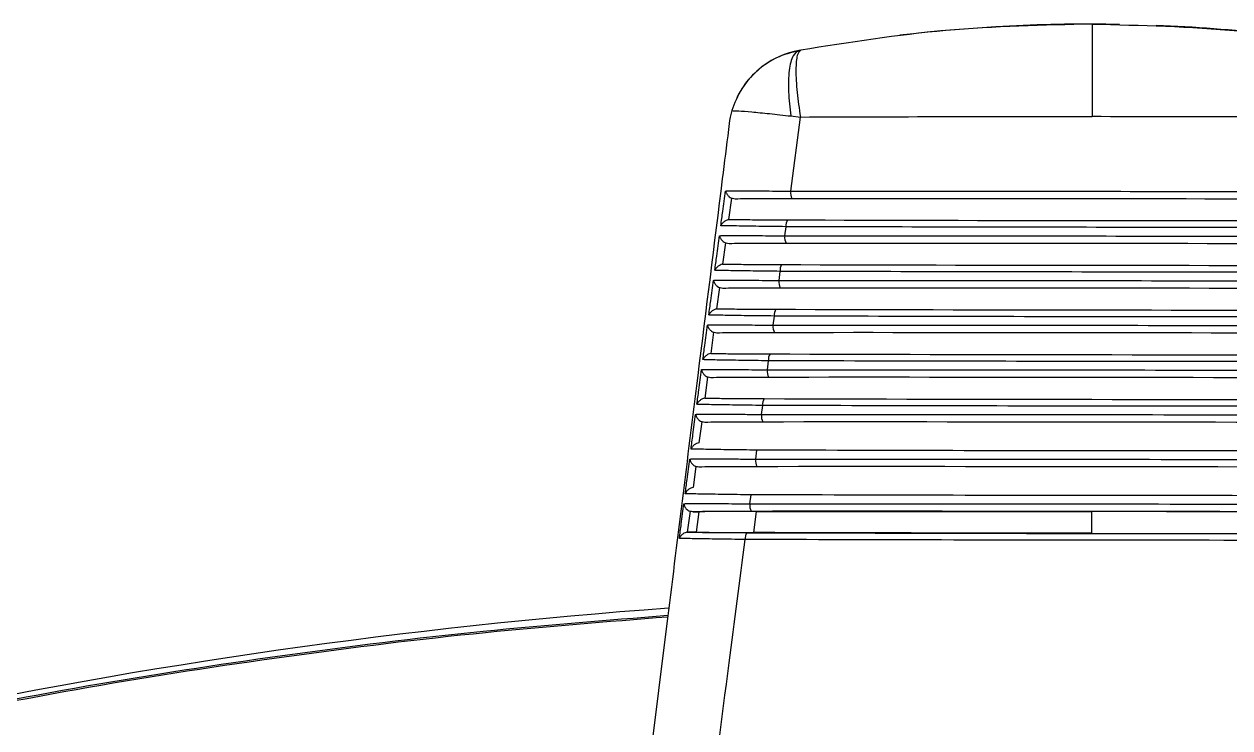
# Model space of a CAD drawing. Extents: x 6 to 134, y 3 to 97.
# Drawn here: x 127.365 to 129.038, y 45.601 to 46.577 of the extents above; entities that cross this region are included whole.
import ezdxf

# ---------------------------------------------------------------- set-up
doc = ezdxf.new("R2010")
doc.units = 0
doc.header["$MEASUREMENT"] = 0
doc.layers.add('OBJECT', color=7, linetype='CONTINUOUS')

msp = doc.modelspace()

# ---------------------------------------------------------------- linework, layer by layer
at = {"layer": 'OBJECT'}
for p, q in [((128.4426, 46.5412), (128.4401, 46.5407)), ((128.3538, 46.4753), (128.3538, 46.4753)), ((128.3467, 46.4572), (128.3444, 46.448)), ((128.4286, 46.3455), (128.442, 46.4484)), ((128.4288, 46.4498), (128.442, 46.4484)), ((128.3463, 46.3358), (128.3423, 46.306)), ((128.4205, 46.2835), (128.4221, 46.2962)), ((128.338, 46.2737), (128.334, 46.2441)), ((128.4124, 46.2215), (128.4141, 46.2342)), ((128.3297, 46.2116), (128.3258, 46.1821)), ((128.4043, 46.1596), (128.406, 46.1722)), ((128.3215, 46.1496), (128.3176, 46.1201)), ((128.3962, 46.0976), (128.3979, 46.1102)), ((128.3133, 46.0875), (128.3094, 46.0582)), ((128.3881, 46.0356), (128.3898, 46.0482)), ((128.3051, 46.0255), (128.3013, 45.9962)), ((128.3801, 45.9736), (128.3817, 45.9862)), ((128.297, 45.9634), (128.2932, 45.9343)), ((128.372, 45.9117), (128.3736, 45.9242)), ((128.2889, 45.9014), (128.2851, 45.8723)), ((128.2928, 45.9006), (128.301, 45.9006)), ((128.301, 45.9006), (128.2975, 45.8724)), ((128.3776, 45.8717), (128.3809, 45.901)), ((128.846, 45.9009), (128.846, 45.8707)), ((128.2975, 45.8724), (128.2865, 45.8724)), ((128.2563, 45.7417), (128.2205, 45.4531))]:
    msp.add_line(p, q, dxfattribs=at)
for centre, radius, start, end in [((128.8441, 44.3273), 2.25, 88.96, 96.7394), ((128.8441, 44.3273), 2.25, 79.5144, 87.6694), ((128.4617, 46.4227), 0.12, 100.3419, 154.0063), ((128.4444, 46.3429), 0.016, 170.6049, 209.6644), ((128.436, 46.2983), 0.014, 148.2352, 188.699), ((128.436, 46.2809), 0.0158, 170.4826, 210.1397), ((128.4277, 46.2363), 0.0138, 147.7453, 188.8011), ((128.4277, 46.2189), 0.0156, 170.3624, 210.6112), ((128.4194, 46.1743), 0.0136, 147.2597, 188.9007), ((128.4194, 46.157), 0.0154, 170.2446, 211.0789), ((128.4112, 46.1123), 0.0135, 146.7782, 188.9979), ((128.4112, 46.095), 0.0152, 170.129, 211.543), ((128.4029, 46.0503), 0.0133, 146.3009, 189.0927), ((128.4029, 46.033), 0.015, 170.0156, 212.0033), ((128.3946, 45.9711), 0.0148, 169.9044, 212.4599), ((128.3864, 45.9091), 0.0146, 169.7955, 212.9128), ((128.3782, 45.8642), 0.0128, 144.8938, 189.3625), ((128.8471, 37.7885), 8, 94.21387, 102.02022)]:
    msp.add_arc(centre, radius, start, end, dxfattribs=at)
for centre, major_axis, start_param, end_param in [((128.8465, 46.3157), (2.1942, -0.0028), 1.380004, 1.761588), ((128.8466, 46.3239), (2.1948, -0.0028), 4.518704, 4.906074), ((128.8465, 46.2537), (2.1975, -0.0028), 1.376591, 1.765002), ((128.8465, 46.2619), (2.1981, -0.0028), 4.515292, 4.909486), ((128.8464, 46.1917), (2.2007, -0.0028), 1.373185, 1.768407), ((128.8464, 46.1999), (2.2013, -0.0028), 4.511889, 4.912889), ((128.8463, 46.1297), (2.204, -0.0028), 1.369788, 1.771804), ((128.8463, 46.1379), (2.2046, -0.0028), 4.508493, 4.916285), ((128.8462, 46.0677), (2.2072, -0.0028), 1.366399, 1.775193), ((128.8462, 46.0759), (2.2078, -0.0028), 4.505106, 4.919672), ((128.8462, 46.0057), (2.2105, -0.0028), 1.363019, 1.778574), ((128.8461, 45.9437), (2.2137, -0.0028), 1.359646, 1.781947), ((128.846, 45.8817), (2.217, -0.0028), 1.356281, 1.785312), ((128.846, 45.8899), (2.2176, -0.0028), 4.494993, 4.929785)]:
    msp.add_ellipse(centre, major_axis=major_axis, ratio=0.008727, start_param=start_param, end_param=end_param, dxfattribs=at)
for points in [[(128.8469, 46.5773), (128.7791, 46.5758), (128.6435, 46.5729), (128.5095, 46.5518), (128.4426, 46.5412)], [(128.8469, 46.5773), (128.9147, 46.5757), (129.0502, 46.5724), (129.1841, 46.5509), (129.2511, 46.5402)], [(128.4401, 46.5407), (128.4295, 46.5379), (128.4081, 46.5322), (128.3808, 46.5131), (128.3587, 46.488), (128.3507, 46.4674), (128.3467, 46.4572)], [(128.3467, 46.4572), (128.3494, 46.4571), (128.3549, 46.4571), (128.3736, 46.4556), (128.3983, 46.4532), (128.4187, 46.451), (128.4288, 46.4498)]]:
    msp.add_open_spline(points, degree=3, dxfattribs=at)
for points, knots in [([(128.8469, 46.5773), (128.8469, 46.5755), (128.8469, 46.5719), (128.8468, 46.5424), (128.8468, 46.4994), (128.8467, 46.4653), (128.8467, 46.4489)], [0, 0, 0, 0, 0.240773, 0.5, 0.759227, 1, 1, 1, 1]), ([(128.4401, 46.5407), (128.4372, 46.539), (128.431, 46.5354), (128.4259, 46.5143), (128.4247, 46.4846), (128.4275, 46.4611), (128.4288, 46.4498)], [0, 0, 0, 0, 0.241561, 0.5, 0.758439, 1, 1, 1, 1]), ([(128.4426, 46.5412), (128.4408, 46.5396), (128.437, 46.5363), (128.4353, 46.5149), (128.4367, 46.4842), (128.4403, 46.4601), (128.442, 46.4484)], [0, 0, 0, 0, 0.2411698, 0.5, 0.7588302, 1, 1, 1, 1]), ([(128.3444, 46.448), (128.3437, 46.4423), (128.3401, 46.4139), (128.3252, 46.2945), (128.2965, 46.0648), (128.2707, 45.8577), (128.2563, 45.7417)], [0, 0, 0, 0, 0.024148, 0.120739, 0.507103, 1, 1, 1, 1]), ([(128.442, 46.4484), (128.5085, 46.4486), (128.6426, 46.4491), (128.7783, 46.449), (128.8467, 46.4489)], [0, 0, 0, 0, 0.4963759, 1, 1, 1, 1]), ([(129.2514, 46.4474), (129.1849, 46.4478), (129.0509, 46.4486), (128.9151, 46.4488), (128.8467, 46.4489)], [0, 0, 0, 0, 0.4963759, 1, 1, 1, 1]), ([(128.3316, 46.2976), (128.3325, 46.3043), (128.3347, 46.3203), (128.3369, 46.3363), (128.3381, 46.3457)], [0, 0, 0, 0, 0.412316, 1, 1, 1, 1]), ([(128.3381, 46.3457), (128.339, 46.3457), (128.3422, 46.3458), (128.3529, 46.3459), (128.3759, 46.3459), (128.4049, 46.3457), (128.4233, 46.3455), (128.4286, 46.3455)], [0, 0, 0, 0, 0.057678, 0.219414, 0.543377, 0.867765, 1, 1, 1, 1]), ([(128.3381, 46.3457), (128.3381, 46.3457), (128.3382, 46.3453), (128.3387, 46.3437), (128.3401, 46.3409), (128.343, 46.3378), (128.3453, 46.3364), (128.3463, 46.3358)], [0, 0, 0, 0, 0.008659, 0.099997, 0.471213, 0.763081, 1, 1, 1, 1]), ([(128.4286, 46.3455), (128.4351, 46.3455), (128.4679, 46.3455), (128.6063, 46.3455), (128.8098, 46.3454), (129.057, 46.345), (129.1952, 46.3446), (129.2646, 46.3445)], [0, 0, 0, 0, 0.023792, 0.118973, 0.500646, 0.749188, 1, 1, 1, 1]), ([(128.3516, 46.3345), (128.3502, 46.3347), (128.3484, 46.3348), (128.3468, 46.3356), (128.3463, 46.3358)], [0, 0, 0, 0, 0.73075, 1, 1, 1, 1]), ([(128.4305, 46.335), (128.4185, 46.335), (128.3946, 46.3349), (128.3673, 46.3348), (128.3563, 46.3346), (128.3516, 46.3345)], [0, 0, 0, 0, 0.361189, 0.722456, 1, 1, 1, 1]), ([(128.3423, 46.306), (128.3412, 46.3056), (128.3385, 46.3048), (128.3349, 46.3022), (128.3327, 46.2997), (128.3318, 46.298), (128.3316, 46.2977), (128.3316, 46.2976)], [0, 0, 0, 0, 0.229448, 0.521602, 0.905447, 0.991713, 1, 1, 1, 1]), ([(128.3423, 46.306), (128.3426, 46.3061), (128.3435, 46.3062), (128.3444, 46.3063), (128.345, 46.3063)], [0, 0, 0, 0, 0.349939, 1, 1, 1, 1]), ([(128.345, 46.3063), (128.3512, 46.3062), (128.3636, 46.306), (128.3925, 46.3058), (128.4142, 46.3057), (128.4241, 46.3057)], [0, 0, 0, 0, 0.352894, 0.705727, 1, 1, 1, 1]), ([(128.4221, 46.2962), (128.4156, 46.2963), (128.396, 46.2965), (128.3664, 46.2969), (128.3449, 46.2973), (128.3352, 46.2976), (128.3325, 46.2976), (128.3316, 46.2976)], [0, 0, 0, 0, 0.1601304, 0.4830007, 0.8053632, 0.9421234, 1, 1, 1, 1]), ([(129.2709, 46.2951), (129.2643, 46.2951), (129.2316, 46.2951), (129.0932, 46.2951), (128.8876, 46.2952), (128.6361, 46.2956), (128.4937, 46.296), (128.4221, 46.2962)], [0, 0, 0, 0, 0.02343, 0.1171643, 0.4930361, 0.7452944, 1, 1, 1, 1]), ([(128.3233, 46.2357), (128.3242, 46.2423), (128.3263, 46.2583), (128.3285, 46.2743), (128.3298, 46.2837)], [0, 0, 0, 0, 0.4123561, 1, 1, 1, 1]), ([(128.3298, 46.2837), (128.3306, 46.2837), (128.3337, 46.2838), (128.344, 46.2839), (128.3666, 46.2839), (128.3958, 46.2837), (128.4147, 46.2836), (128.4205, 46.2835)], [0, 0, 0, 0, 0.057936, 0.217495, 0.537029, 0.856977, 1, 1, 1, 1]), ([(128.3298, 46.2837), (128.3298, 46.2837), (128.3299, 46.2833), (128.3303, 46.2815), (128.3318, 46.2787), (128.3347, 46.2756), (128.337, 46.2743), (128.338, 46.2737)], [0, 0, 0, 0, 0.008547, 0.1229208, 0.4857861, 0.7693141, 1, 1, 1, 1]), ([(128.343, 46.2726), (128.3417, 46.2727), (128.34, 46.2728), (128.3384, 46.2735), (128.338, 46.2737)], [0, 0, 0, 0, 0.750494, 1, 1, 1, 1]), ([(128.4224, 46.273), (128.4105, 46.273), (128.3865, 46.2729), (128.3589, 46.2728), (128.348, 46.2726), (128.343, 46.2726)], [0, 0, 0, 0, 0.355595, 0.711266, 1, 1, 1, 1]), ([(128.4205, 46.2835), (128.427, 46.2835), (128.4598, 46.2835), (128.5981, 46.2836), (128.8043, 46.2834), (129.0569, 46.283), (129.2004, 46.2827), (129.2725, 46.2825)], [0, 0, 0, 0, 0.023339, 0.11671, 0.491124, 0.744318, 1, 1, 1, 1]), ([(128.334, 46.2441), (128.3329, 46.2437), (128.3303, 46.2429), (128.3267, 46.2404), (128.3244, 46.2379), (128.3235, 46.2361), (128.3233, 46.2357), (128.3233, 46.2357)], [0, 0, 0, 0, 0.223273, 0.506281, 0.880299, 0.991802, 1, 1, 1, 1]), ([(128.334, 46.2441), (128.3343, 46.2441), (128.3351, 46.2443), (128.3359, 46.2443), (128.3365, 46.2443)], [0, 0, 0, 0, 0.324163, 1, 1, 1, 1]), ([(128.3365, 46.2443), (128.3425, 46.2442), (128.3545, 46.244), (128.3835, 46.2438), (128.4057, 46.2437), (128.416, 46.2436)], [0, 0, 0, 0, 0.347531, 0.695003, 1, 1, 1, 1]), ([(128.315, 46.1737), (128.3159, 46.1803), (128.318, 46.1963), (128.3202, 46.2123), (128.3214, 46.2217)], [0, 0, 0, 0, 0.412394, 1, 1, 1, 1]), ([(128.3214, 46.2217), (128.3222, 46.2218), (128.3252, 46.2218), (128.3352, 46.2219), (128.3574, 46.2219), (128.3867, 46.2218), (128.4061, 46.2216), (128.4124, 46.2215)], [0, 0, 0, 0, 0.058198, 0.215687, 0.531014, 0.846742, 1, 1, 1, 1]), ([(128.3214, 46.2217), (128.3214, 46.2217), (128.3215, 46.2212), (128.322, 46.2194), (128.3236, 46.2165), (128.3264, 46.2135), (128.3287, 46.2122), (128.3297, 46.2116)], [0, 0, 0, 0, 0.00844, 0.145047, 0.499694, 0.77523, 1, 1, 1, 1]), ([(128.4141, 46.2342), (128.4076, 46.2343), (128.388, 46.2345), (128.3584, 46.2349), (128.3367, 46.2353), (128.3269, 46.2356), (128.3241, 46.2356), (128.3233, 46.2357)], [0, 0, 0, 0, 0.158035, 0.476676, 0.794816, 0.941861, 1, 1, 1, 1]), ([(128.4124, 46.2215), (128.4189, 46.2216), (128.4517, 46.2216), (128.5899, 46.2216), (128.7987, 46.2215), (129.0568, 46.2211), (129.2057, 46.2207), (129.2804, 46.2205)], [0, 0, 0, 0, 0.0229036, 0.114532, 0.4819543, 0.7396177, 1, 1, 1, 1]), ([(129.2788, 46.2331), (129.2723, 46.2331), (129.2396, 46.2331), (129.1013, 46.233), (128.8931, 46.2332), (128.636, 46.2336), (128.4883, 46.234), (128.4141, 46.2342)], [0, 0, 0, 0, 0.022991, 0.114968, 0.483791, 0.740558, 1, 1, 1, 1]), ([(128.3346, 46.2106), (128.3333, 46.2107), (128.3316, 46.2108), (128.33, 46.2115), (128.3297, 46.2116)], [0, 0, 0, 0, 0.771743, 1, 1, 1, 1]), ([(128.4144, 46.211), (128.4024, 46.211), (128.3785, 46.211), (128.3506, 46.2108), (128.3396, 46.2106), (128.3346, 46.2106)], [0, 0, 0, 0, 0.350315, 0.700707, 1, 1, 1, 1]), ([(128.3258, 46.1821), (128.3246, 46.1818), (128.3221, 46.181), (128.3185, 46.1786), (128.3162, 46.176), (128.3152, 46.1742), (128.315, 46.1737), (128.315, 46.1737)], [0, 0, 0, 0, 0.217446, 0.491759, 0.85615, 0.991886, 1, 1, 1, 1]), ([(128.406, 46.1722), (128.3995, 46.1723), (128.3799, 46.1725), (128.3504, 46.1729), (128.3284, 46.1733), (128.3186, 46.1736), (128.3158, 46.1736), (128.315, 46.1737)], [0, 0, 0, 0, 0.156042, 0.470658, 0.784781, 0.941595, 1, 1, 1, 1]), ([(128.3258, 46.1821), (128.326, 46.1821), (128.3267, 46.1823), (128.3275, 46.1823), (128.328, 46.1823)], [0, 0, 0, 0, 0.293665, 1, 1, 1, 1]), ([(128.328, 46.1823), (128.3338, 46.1822), (128.3455, 46.182), (128.3745, 46.1818), (128.3971, 46.1817), (128.408, 46.1816)], [0, 0, 0, 0, 0.342466, 0.684876, 1, 1, 1, 1]), ([(129.2868, 46.1711), (129.2802, 46.1711), (129.2475, 46.171), (129.1093, 46.171), (128.8985, 46.1711), (128.6359, 46.1715), (128.4829, 46.172), (128.406, 46.1722)], [0, 0, 0, 0, 0.022568, 0.112852, 0.474884, 0.735984, 1, 1, 1, 1]), ([(128.3067, 46.1117), (128.3076, 46.1183), (128.3097, 46.1343), (128.3119, 46.1503), (128.3131, 46.1597)], [0, 0, 0, 0, 0.41243, 1, 1, 1, 1]), ([(128.3131, 46.1597), (128.3139, 46.1598), (128.3167, 46.1598), (128.3265, 46.1599), (128.3482, 46.16), (128.3777, 46.1598), (128.3975, 46.1596), (128.4043, 46.1596)], [0, 0, 0, 0, 0.058463, 0.213983, 0.525307, 0.837021, 1, 1, 1, 1]), ([(128.3131, 46.1597), (128.3131, 46.1597), (128.3132, 46.1591), (128.3138, 46.1572), (128.3154, 46.1543), (128.3182, 46.1514), (128.3204, 46.1501), (128.3215, 46.1496)], [0, 0, 0, 0, 0.008339, 0.166404, 0.51297, 0.780848, 1, 1, 1, 1]), ([(128.4043, 46.1596), (128.4109, 46.1596), (128.4435, 46.1596), (128.5817, 46.1596), (128.7931, 46.1595), (129.0568, 46.1591), (129.2109, 46.1587), (129.2884, 46.1585)], [0, 0, 0, 0, 0.022484, 0.112433, 0.473117, 0.735079, 1, 1, 1, 1]), ([(128.3261, 46.1486), (128.3249, 46.1487), (128.3232, 46.1488), (128.3218, 46.1494), (128.3215, 46.1496)], [0, 0, 0, 0, 0.794582, 1, 1, 1, 1]), ([(128.4063, 46.149), (128.3944, 46.149), (128.3705, 46.149), (128.3422, 46.1488), (128.3313, 46.1487), (128.3261, 46.1486)], [0, 0, 0, 0, 0.345325, 0.690725, 1, 1, 1, 1]), ([(128.3176, 46.1201), (128.3177, 46.1202), (128.3184, 46.1203), (128.3191, 46.1203), (128.3196, 46.1203)], [0, 0, 0, 0, 0.2574405, 1, 1, 1, 1]), ([(128.3196, 46.1203), (128.3253, 46.1202), (128.3365, 46.12), (128.3655, 46.1198), (128.3886, 46.1197), (128.3999, 46.1196)], [0, 0, 0, 0, 0.337675, 0.675297, 1, 1, 1, 1]), ([(128.3176, 46.1201), (128.3164, 46.1198), (128.3139, 46.1192), (128.3104, 46.1168), (128.308, 46.1142), (128.307, 46.1123), (128.3068, 46.1117), (128.3067, 46.1117)], [0, 0, 0, 0, 0.211945, 0.477991, 0.832968, 0.991967, 1, 1, 1, 1]), ([(128.3979, 46.1102), (128.3914, 46.1102), (128.3718, 46.1105), (128.3424, 46.1109), (128.3202, 46.1113), (128.3103, 46.1116), (128.3075, 46.1117), (128.3067, 46.1117)], [0, 0, 0, 0, 0.154143, 0.464926, 0.775223, 0.941326, 1, 1, 1, 1]), ([(129.2947, 46.109), (129.2882, 46.109), (129.2555, 46.109), (129.1174, 46.109), (128.904, 46.1091), (128.6359, 46.1095), (128.4775, 46.1099), (128.3979, 46.1102)], [0, 0, 0, 0, 0.0221595, 0.1108113, 0.4662945, 0.7315643, 1, 1, 1, 1]), ([(128.2985, 46.0497), (128.2994, 46.0563), (128.3015, 46.0723), (128.3036, 46.0883), (128.3049, 46.0978)], [0, 0, 0, 0, 0.412464, 1, 1, 1, 1]), ([(128.3049, 46.0978), (128.3056, 46.0978), (128.3083, 46.0978), (128.3178, 46.0979), (128.3391, 46.098), (128.3687, 46.0978), (128.389, 46.0977), (128.3962, 46.0976)], [0, 0, 0, 0, 0.058731, 0.212374, 0.519887, 0.827777, 1, 1, 1, 1]), ([(128.3049, 46.0978), (128.3049, 46.0977), (128.305, 46.097), (128.3055, 46.0951), (128.3072, 46.0921), (128.31, 46.0892), (128.3122, 46.0881), (128.3133, 46.0875)], [0, 0, 0, 0, 0.008242, 0.187016, 0.525647, 0.786187, 1, 1, 1, 1]), ([(128.3177, 46.0866), (128.3165, 46.0867), (128.3149, 46.0868), (128.3135, 46.0874), (128.3133, 46.0875)], [0, 0, 0, 0, 0.8191098, 1, 1, 1, 1]), ([(128.3982, 46.0871), (128.3863, 46.0871), (128.3625, 46.087), (128.3339, 46.0868), (128.323, 46.0867), (128.3177, 46.0866)], [0, 0, 0, 0, 0.340601, 0.681276, 1, 1, 1, 1]), ([(128.3962, 46.0976), (128.4028, 46.0976), (128.4354, 46.0976), (128.5735, 46.0977), (128.7875, 46.0976), (129.0567, 46.0971), (129.2161, 46.0967), (129.2963, 46.0965)], [0, 0, 0, 0, 0.022079, 0.110408, 0.464595, 0.730691, 1, 1, 1, 1]), ([(128.3094, 46.0582), (128.3083, 46.0579), (128.3058, 46.0573), (128.3023, 46.055), (128.2999, 46.0524), (128.2988, 46.0504), (128.2985, 46.0497), (128.2985, 46.0497)], [0, 0, 0, 0, 0.206748, 0.464933, 0.810722, 0.992044, 1, 1, 1, 1]), ([(128.3094, 46.0582), (128.3095, 46.0582), (128.3102, 46.0583), (128.3108, 46.0583), (128.3113, 46.0583)], [0, 0, 0, 0, 0.214161, 1, 1, 1, 1]), ([(128.3113, 46.0583), (128.3167, 46.0582), (128.3276, 46.058), (128.3565, 46.0578), (128.3801, 46.0577), (128.3918, 46.0576)], [0, 0, 0, 0, 0.333137, 0.666224, 1, 1, 1, 1]), ([(128.3898, 46.0482), (128.3833, 46.0482), (128.3638, 46.0485), (128.3344, 46.0489), (128.312, 46.0493), (128.3021, 46.0496), (128.2992, 46.0497), (128.2985, 46.0497)], [0, 0, 0, 0, 0.152333, 0.459461, 0.766109, 0.941054, 1, 1, 1, 1]), ([(129.3026, 46.047), (129.2961, 46.047), (129.2635, 46.047), (129.1254, 46.047), (128.9094, 46.0471), (128.6358, 46.0475), (128.4721, 46.0479), (128.3898, 46.0482)], [0, 0, 0, 0, 0.0217658, 0.1088425, 0.4580073, 0.72729, 1, 1, 1, 1]), ([(128.2904, 45.9877), (128.2912, 45.9943), (128.2933, 46.0103), (128.2954, 46.0264), (128.2967, 46.0358)], [0, 0, 0, 0, 0.412497, 1, 1, 1, 1]), ([(128.2967, 46.0358), (128.2974, 46.0358), (128.3, 46.0359), (128.3091, 46.036), (128.33, 46.036), (128.3598, 46.0359), (128.3804, 46.0357), (128.3881, 46.0356)], [0, 0, 0, 0, 0.059002, 0.210856, 0.514734, 0.81898, 1, 1, 1, 1]), ([(128.2967, 46.0358), (128.2967, 46.0357), (128.2968, 46.035), (128.2973, 46.0329), (128.2991, 46.0299), (128.3019, 46.0271), (128.3041, 46.026), (128.3051, 46.0255)], [0, 0, 0, 0, 0.00815, 0.206907, 0.537753, 0.791262, 1, 1, 1, 1]), ([(128.3094, 46.0246), (128.3082, 46.0247), (128.3067, 46.0248), (128.3053, 46.0254), (128.3051, 46.0255)], [0, 0, 0, 0, 0.845441, 1, 1, 1, 1]), ([(128.3902, 46.0251), (128.3783, 46.0251), (128.3545, 46.025), (128.3255, 46.0249), (128.3147, 46.0247), (128.3094, 46.0246)], [0, 0, 0, 0, 0.3361227, 0.6723179, 1, 1, 1, 1]), ([(128.3881, 46.0356), (128.3947, 46.0356), (128.4273, 46.0356), (128.5653, 46.0357), (128.7819, 46.0356), (129.0566, 46.0352), (129.2213, 46.0347), (129.3042, 46.0345)], [0, 0, 0, 0, 0.021688, 0.108454, 0.456371, 0.726448, 1, 1, 1, 1]), ([(128.3013, 45.9962), (128.3002, 45.996), (128.2977, 45.9954), (128.2942, 45.9932), (128.2917, 45.9905), (128.2907, 45.9885), (128.2904, 45.9877), (128.2904, 45.9877)], [0, 0, 0, 0, 0.2018346, 0.4525474, 0.789382, 0.9921173, 1, 1, 1, 1]), ([(128.3817, 45.9862), (128.3752, 45.9862), (128.3557, 45.9865), (128.3264, 45.9869), (128.3038, 45.9873), (128.2939, 45.9876), (128.291, 45.9877), (128.2904, 45.9877)], [0, 0, 0, 0, 0.150605, 0.4542441, 0.7574102, 0.9407794, 1, 1, 1, 1]), ([(128.2822, 45.9257), (128.2831, 45.9323), (128.2852, 45.9483), (128.2873, 45.9644), (128.2885, 45.9738)], [0, 0, 0, 0, 0.412528, 1, 1, 1, 1]), ([(128.2885, 45.9738), (128.2892, 45.9738), (128.2916, 45.9739), (128.3005, 45.974), (128.321, 45.974), (128.3508, 45.9739), (128.3719, 45.9737), (128.3801, 45.9736)], [0, 0, 0, 0, 0.059276, 0.209421, 0.509831, 0.810598, 1, 1, 1, 1]), ([(128.2885, 45.9738), (128.2885, 45.9737), (128.2887, 45.9727), (128.2893, 45.9704), (128.2913, 45.9674), (128.294, 45.9649), (128.296, 45.9639), (128.297, 45.9634)], [0, 0, 0, 0, 0.00806, 0.282725, 0.593802, 0.796123, 1, 1, 1, 1]), ([(128.3801, 45.9736), (128.3866, 45.9737), (128.4192, 45.9737), (128.5572, 45.9737), (128.7763, 45.9736), (129.0565, 45.9732), (129.2266, 45.9727), (129.3122, 45.9725)], [0, 0, 0, 0, 0.021311, 0.106567, 0.448429, 0.72234, 1, 1, 1, 1]), ([(129.3106, 45.985), (129.304, 45.985), (129.2714, 45.985), (129.1335, 45.9849), (128.9149, 45.985), (128.6357, 45.9854), (128.4667, 45.9859), (128.3817, 45.9862)], [0, 0, 0, 0, 0.021386, 0.106942, 0.450006, 0.723153, 1, 1, 1, 1]), ([(128.3011, 45.9626), (128.2999, 45.9627), (128.2984, 45.9628), (128.2971, 45.9633), (128.297, 45.9634)], [0, 0, 0, 0, 0.873708, 1, 1, 1, 1]), ([(128.3821, 45.9631), (128.3703, 45.9631), (128.3465, 45.9631), (128.3172, 45.9629), (128.3065, 45.9627), (128.3011, 45.9626)], [0, 0, 0, 0, 0.331872, 0.663815, 1, 1, 1, 1]), ([(128.2932, 45.9343), (128.2921, 45.934), (128.2897, 45.9335), (128.2862, 45.9313), (128.2837, 45.9287), (128.2826, 45.9266), (128.2822, 45.9257), (128.2822, 45.9257)], [0, 0, 0, 0, 0.197188, 0.440796, 0.768919, 0.992188, 1, 1, 1, 1]), ([(128.3736, 45.9242), (128.3671, 45.9242), (128.3476, 45.9245), (128.3184, 45.9249), (128.2956, 45.9253), (128.2857, 45.9256), (128.2829, 45.9257), (128.2822, 45.9257)], [0, 0, 0, 0, 0.1489543, 0.4492607, 0.7491001, 0.9405021, 1, 1, 1, 1]), ([(129.3185, 45.923), (129.312, 45.923), (129.2794, 45.9229), (129.1415, 45.9229), (128.9203, 45.923), (128.6356, 45.9234), (128.4614, 45.9239), (128.3736, 45.9242)], [0, 0, 0, 0, 0.021019, 0.105105, 0.442277, 0.719147, 1, 1, 1, 1]), ([(128.2741, 45.8637), (128.275, 45.8703), (128.2771, 45.8864), (128.2792, 45.9024), (128.2804, 45.9118)], [0, 0, 0, 0, 0.412557, 1, 1, 1, 1]), ([(128.2804, 45.9118), (128.2811, 45.9118), (128.2834, 45.9119), (128.2919, 45.912), (128.312, 45.912), (128.3419, 45.9119), (128.3634, 45.9117), (128.372, 45.9117)], [0, 0, 0, 0, 0.059553, 0.208066, 0.505163, 0.802607, 1, 1, 1, 1]), ([(128.2804, 45.9118), (128.2804, 45.9118), (128.2805, 45.9106), (128.2812, 45.9083), (128.2832, 45.9052), (128.2859, 45.9028), (128.2879, 45.9018), (128.2889, 45.9014)], [0, 0, 0, 0, 0.0079767, 0.2990998, 0.6029168, 0.8007023, 1, 1, 1, 1]), ([(128.372, 45.9117), (128.3785, 45.9117), (128.4111, 45.9117), (128.549, 45.9118), (128.7706, 45.9117), (129.0564, 45.9112), (129.2318, 45.9107), (129.3201, 45.9105)], [0, 0, 0, 0, 0.020946, 0.104745, 0.440757, 0.718361, 1, 1, 1, 1]), ([(128.2928, 45.9006), (128.2916, 45.9007), (128.2903, 45.9008), (128.289, 45.9013), (128.2889, 45.9014)], [0, 0, 0, 0, 0.904059, 1, 1, 1, 1]), ([(128.3741, 45.9011), (128.3622, 45.9011), (128.3385, 45.9011), (128.3089, 45.9009), (128.2983, 45.9007), (128.2928, 45.9006)], [0, 0, 0, 0, 0.327832, 0.655734, 1, 1, 1, 1]), ([(128.3809, 45.901), (128.3679, 45.901), (128.342, 45.901), (128.3156, 45.9008), (128.3047, 45.9007), (128.301, 45.9006)], [0, 0, 0, 0, 0.396562, 0.793191, 1, 1, 1, 1]), ([(128.3809, 45.901), (128.4741, 45.9011), (128.6281, 45.9011), (128.7844, 45.9009), (128.846, 45.9009)], [0, 0, 0, 0, 0.605766, 1, 1, 1, 1]), ([(129.3112, 45.8999), (129.2179, 45.9001), (129.064, 45.9006), (128.9077, 45.9008), (128.846, 45.9009)], [0, 0, 0, 0, 0.605766, 1, 1, 1, 1]), ([(128.2851, 45.8723), (128.284, 45.8721), (128.2816, 45.8716), (128.2782, 45.8695), (128.2756, 45.8668), (128.2745, 45.8647), (128.2741, 45.8637), (128.2741, 45.8637)], [0, 0, 0, 0, 0.192792, 0.429646, 0.749305, 0.992256, 1, 1, 1, 1]), ([(128.2851, 45.8723), (128.2851, 45.8723), (128.2856, 45.8723), (128.286, 45.8724), (128.2865, 45.8724)], [0, 0, 0, 0, 0.020265, 1, 1, 1, 1]), ([(128.2865, 45.8724), (128.2914, 45.8723), (128.3011, 45.8721), (128.3299, 45.8718), (128.3546, 45.8717), (128.3677, 45.8716)], [0, 0, 0, 0, 0.320862, 0.641681, 1, 1, 1, 1]), ([(128.2975, 45.8724), (128.305, 45.8722), (128.3201, 45.872), (128.3501, 45.8718), (128.3703, 45.8718), (128.3776, 45.8717)], [0, 0, 0, 0, 0.390004, 0.779955, 1, 1, 1, 1]), ([(128.846, 45.8707), (128.7672, 45.8708), (128.6097, 45.8711), (128.4549, 45.8715), (128.3776, 45.8717)], [0, 0, 0, 0, 0.5004912, 1, 1, 1, 1]), ([(128.846, 45.8707), (128.9248, 45.8706), (129.0823, 45.8705), (129.2371, 45.8705), (129.3144, 45.8706)], [0, 0, 0, 0, 0.500491, 1, 1, 1, 1]), ([(128.3655, 45.8621), (128.3591, 45.8622), (128.3396, 45.8625), (128.3104, 45.8629), (128.2874, 45.8633), (128.2775, 45.8636), (128.2748, 45.8637), (128.2741, 45.8637)], [0, 0, 0, 0, 0.1473761, 0.4444958, 0.7411544, 0.9402222, 1, 1, 1, 1]), ([(128.3122, 45.453), (128.3225, 45.5323), (128.3403, 45.6687), (128.3581, 45.8051), (128.3655, 45.8621)], [0, 0, 0, 0, 0.581449, 1, 1, 1, 1]), ([(129.3264, 45.8609), (129.3199, 45.8609), (129.2873, 45.8609), (129.1496, 45.8609), (128.9258, 45.861), (128.6356, 45.8614), (128.456, 45.8619), (128.3655, 45.8621)], [0, 0, 0, 0, 0.020664, 0.10333, 0.434805, 0.715264, 1, 1, 1, 1]), ([(128.2579, 45.7545), (128.1735, 45.7478), (127.996, 45.7338), (127.7279, 45.7006), (127.4532, 45.6585), (127.2731, 45.6229), (127.183, 45.605)], [0, 0, 0, 0, 0.2306661, 0.4852561, 0.7422563, 1, 1, 1, 1]), ([(127.1846, 45.608), (127.2734, 45.6256), (127.451, 45.6607), (127.724, 45.7026), (127.9931, 45.736), (128.1725, 45.7502), (128.2582, 45.757)], [0, 0, 0, 0, 0.253972, 0.508637, 0.765591, 1, 1, 1, 1])]:
    msp.add_open_spline(points, degree=3, knots=knots, dxfattribs=at)

doc.saveas('drawing.dxf')
